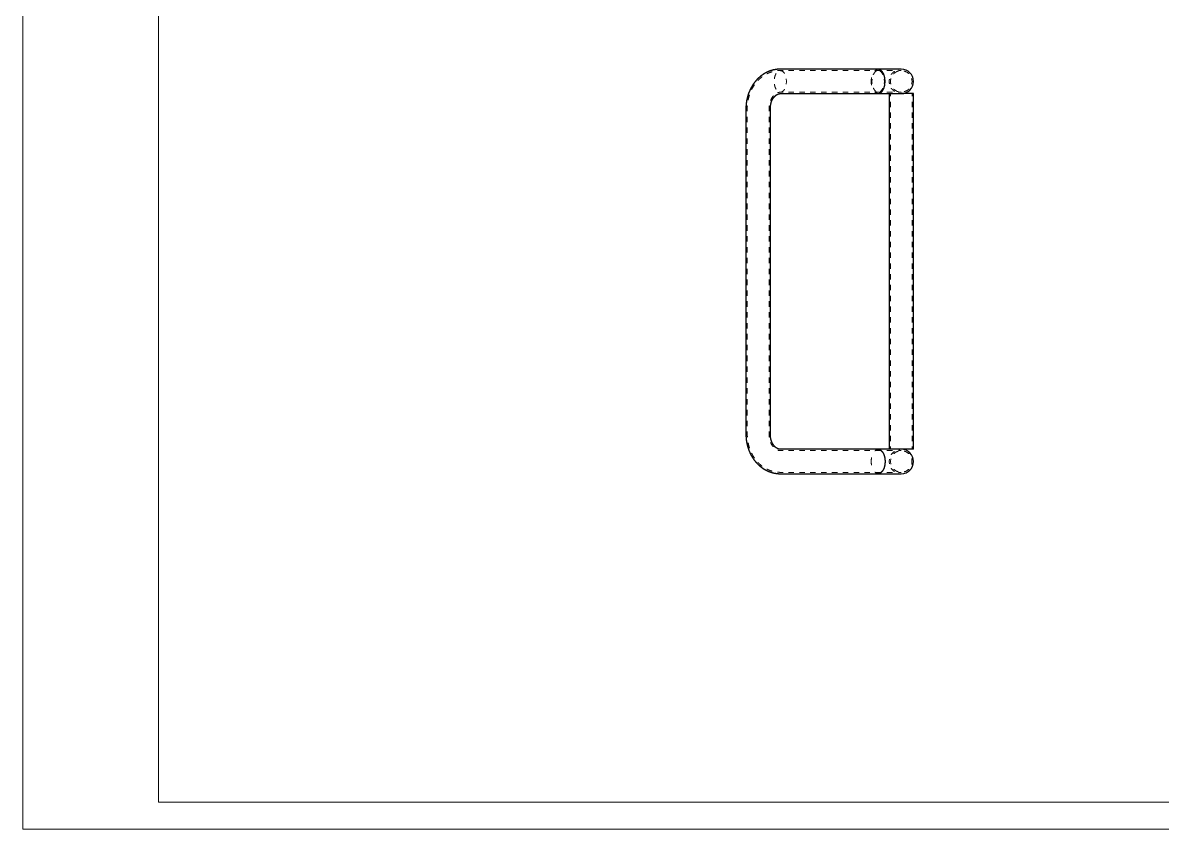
# Model space of a CAD drawing. Header units: millimetres. Extents: x 0 to 420, y 0 to 297.
# Drawn here: x 0 to 210, y 0 to 148.5 of the extents above; entities that cross this region are included whole.
import ezdxf

# ---------------------------------------------------------------- set-up
doc = ezdxf.new("R2010")
doc.units = ezdxf.units.MM
doc.layers.add('101', color=7, linetype='Continuous', true_color=0xffffff)

msp = doc.modelspace()

# ---------------------------------------------------------------- linework, layer by layer
at = {"layer": '101', "color": 133, "linetype": 'Continuous', "lineweight": 18}
for p, q in [((0, 297), (0, 0)), ((25, 292), (25, 5)), ((25, 5), (415, 5)), ((0, 0), (420, 0))]:
    msp.add_line(p, q, dxfattribs=at)
at = {"layer": '101', "color": 53, "linetype": 'Continuous', "lineweight": 25}
for p, q in [((157.64, 139.96), (139.62, 139.96)), ((139.62, 135.46), (157.64, 135.46)), ((159.66, 135.46), (159.66, 69.96)), ((164.16, 69.96), (164.16, 135.46)), ((133.28, 132.71), (133.28, 72.71)), ((137.78, 72.71), (137.78, 132.71)), ((157.64, 69.96), (139.62, 69.96)), ((139.62, 65.46), (157.64, 65.46))]:
    msp.add_line(p, q, dxfattribs=at)
at = {"layer": '101', "color": 53, "linetype": 'Continuous', "lineweight": 18}
for p, q in [((140.12, 139.71), (139.62, 139.71)), ((142.13, 139.71), (141.12, 139.71)), ((144.13, 139.71), (143.13, 139.71)), ((146.13, 139.71), (145.13, 139.71)), ((148.13, 139.71), (147.13, 139.71)), ((150.14, 139.71), (149.13, 139.71)), ((152.14, 139.71), (151.14, 139.71)), ((154.14, 139.71), (153.14, 139.71)), ((156.14, 139.71), (155.14, 139.71)), ((157.64, 139.71), (157.14, 139.71)), ((158.18, 139.71), (157.64, 139.71)), ((161.91, 139.96), (161.47, 139.89)), ((140.77, 137.71), (140.72, 138.21)), ((140.72, 137.21), (140.77, 137.71)), ((156.54, 138.13), (156.5, 137.71)), ((156.5, 137.71), (156.54, 137.3)), ((158.79, 137.71), (158.75, 138.13)), ((158.75, 137.3), (158.79, 137.71)), ((163.91, 137.71), (163.82, 138.23)), ((163.82, 137.2), (163.91, 137.71)), ((139.62, 135.71), (140.12, 135.71)), ((141.12, 135.71), (142.13, 135.71)), ((143.13, 135.71), (144.13, 135.71)), ((145.13, 135.71), (146.13, 135.71)), ((147.13, 135.71), (148.13, 135.71)), ((149.13, 135.71), (150.14, 135.71)), ((151.14, 135.71), (152.14, 135.71)), ((153.14, 135.71), (154.14, 135.71)), ((155.14, 135.71), (156.14, 135.71)), ((157.14, 135.71), (157.64, 135.71)), ((157.64, 135.71), (158.18, 135.71)), ((159.91, 135.46), (159.91, 134.97)), ((161.47, 135.53), (161.91, 135.46)), ((163.91, 134.97), (163.91, 135.46)), ((133.53, 132.71), (133.53, 132.21)), ((137.53, 132.21), (137.53, 132.71)), ((159.91, 133.97), (159.91, 132.98)), ((163.91, 132.98), (163.91, 133.97)), ((133.53, 131.21), (133.53, 130.21)), ((137.53, 130.21), (137.53, 131.21)), ((159.91, 131.99), (159.91, 131)), ((163.91, 131), (163.91, 131.99)), ((133.53, 129.21), (133.53, 128.21)), ((137.53, 128.21), (137.53, 129.21)), ((159.91, 130.01), (159.91, 129.01)), ((163.91, 129.01), (163.91, 130.01)), ((133.53, 127.21), (133.53, 126.21)), ((137.53, 126.21), (137.53, 127.21)), ((159.91, 128.02), (159.91, 127.03)), ((159.91, 126.04), (159.91, 125.04)), ((163.91, 127.03), (163.91, 128.02)), ((163.91, 125.04), (163.91, 126.04)), ((133.53, 125.21), (133.53, 124.21)), ((137.53, 124.21), (137.53, 125.21)), ((159.91, 124.05), (159.91, 123.06)), ((163.91, 123.06), (163.91, 124.05)), ((133.53, 123.21), (133.53, 122.21)), ((137.53, 122.21), (137.53, 123.21)), ((159.91, 122.07), (159.91, 121.07)), ((163.91, 121.07), (163.91, 122.07)), ((133.53, 121.21), (133.53, 120.21)), ((137.53, 120.21), (137.53, 121.21)), ((159.91, 120.08), (159.91, 119.09)), ((163.91, 119.09), (163.91, 120.08)), ((133.53, 119.21), (133.53, 118.21)), ((137.53, 118.21), (137.53, 119.21)), ((159.91, 118.1), (159.91, 117.1)), ((163.91, 117.1), (163.91, 118.1)), ((133.53, 117.21), (133.53, 116.21)), ((137.53, 116.21), (137.53, 117.21)), ((159.91, 116.11), (159.91, 115.12)), ((163.91, 115.12), (163.91, 116.11)), ((133.53, 115.21), (133.53, 114.21)), ((137.53, 114.21), (137.53, 115.21)), ((159.91, 114.13), (159.91, 113.13)), ((163.91, 113.13), (163.91, 114.13)), ((133.53, 113.21), (133.53, 112.21)), ((137.53, 112.21), (137.53, 113.21)), ((159.91, 112.14), (159.91, 111.15)), ((163.91, 111.15), (163.91, 112.14)), ((133.53, 111.21), (133.53, 110.21)), ((133.53, 109.21), (133.53, 108.21)), ((137.53, 110.21), (137.53, 111.21)), ((137.53, 108.21), (137.53, 109.21)), ((159.91, 110.16), (159.91, 109.16)), ((163.91, 109.16), (163.91, 110.16)), ((133.53, 107.21), (133.53, 106.21)), ((137.53, 106.21), (137.53, 107.21)), ((159.91, 108.17), (159.91, 107.18)), ((163.91, 107.18), (163.91, 108.17)), ((133.53, 105.21), (133.53, 104.21)), ((137.53, 104.21), (137.53, 105.21)), ((159.91, 106.19), (159.91, 105.19)), ((163.91, 105.19), (163.91, 106.19)), ((133.53, 103.21), (133.53, 102.21)), ((137.53, 102.21), (137.53, 103.21)), ((159.91, 104.2), (159.91, 103.21)), ((163.91, 103.21), (163.91, 104.2)), ((133.53, 101.21), (133.53, 100.21)), ((137.53, 100.21), (137.53, 101.21)), ((159.91, 102.22), (159.91, 101.22)), ((163.91, 101.22), (163.91, 102.22)), ((133.53, 99.21), (133.53, 98.21)), ((137.53, 98.21), (137.53, 99.21)), ((159.91, 100.23), (159.91, 99.24)), ((163.91, 99.24), (163.91, 100.23)), ((133.53, 97.21), (133.53, 96.21)), ((137.53, 96.21), (137.53, 97.21)), ((159.91, 98.25), (159.91, 97.26)), ((163.91, 97.26), (163.91, 98.25)), ((133.53, 95.21), (133.53, 94.21)), ((137.53, 94.21), (137.53, 95.21)), ((159.91, 96.26), (159.91, 95.27)), ((163.91, 95.27), (163.91, 96.26)), ((133.53, 93.21), (133.53, 92.21)), ((137.53, 92.21), (137.53, 93.21)), ((159.91, 94.28), (159.91, 93.29)), ((163.91, 93.29), (163.91, 94.28)), ((133.53, 91.21), (133.53, 90.21)), ((137.53, 90.21), (137.53, 91.21)), ((159.91, 92.29), (159.91, 91.3)), ((159.91, 90.31), (159.91, 89.32)), ((163.91, 91.3), (163.91, 92.29)), ((163.91, 89.32), (163.91, 90.31)), ((133.53, 89.21), (133.53, 88.21)), ((137.53, 88.21), (137.53, 89.21)), ((159.91, 88.32), (159.91, 87.33)), ((163.91, 87.33), (163.91, 88.32)), ((133.53, 87.21), (133.53, 86.21)), ((137.53, 86.21), (137.53, 87.21)), ((159.91, 86.34), (159.91, 85.35)), ((163.91, 85.35), (163.91, 86.34)), ((133.53, 85.21), (133.53, 84.21)), ((137.53, 84.21), (137.53, 85.21)), ((159.91, 84.35), (159.91, 83.36)), ((163.91, 83.36), (163.91, 84.35)), ((133.53, 83.21), (133.53, 82.21)), ((137.53, 82.21), (137.53, 83.21)), ((159.91, 82.37), (159.91, 81.38)), ((163.91, 81.38), (163.91, 82.37)), ((133.53, 81.21), (133.53, 80.21)), ((137.53, 80.21), (137.53, 81.21)), ((159.91, 80.38), (159.91, 79.39)), ((163.91, 79.39), (163.91, 80.38)), ((133.53, 79.21), (133.53, 78.21)), ((137.53, 78.21), (137.53, 79.21)), ((159.91, 78.4), (159.91, 77.41)), ((163.91, 77.41), (163.91, 78.4)), ((133.53, 77.21), (133.53, 76.21)), ((137.53, 76.21), (137.53, 77.21)), ((159.91, 76.41), (159.91, 75.42)), ((163.91, 75.42), (163.91, 76.41)), ((133.53, 75.21), (133.53, 74.21)), ((137.53, 74.21), (137.53, 75.21)), ((159.91, 74.43), (159.91, 73.44)), ((163.91, 73.44), (163.91, 74.43)), ((133.53, 73.21), (133.53, 72.71)), ((137.53, 72.71), (137.53, 73.21)), ((159.91, 72.44), (159.91, 71.45)), ((163.91, 71.45), (163.91, 72.44)), ((140.12, 69.71), (139.62, 69.71)), ((142.13, 69.71), (141.12, 69.71)), ((144.13, 69.71), (143.13, 69.71)), ((146.13, 69.71), (145.13, 69.71)), ((148.13, 69.71), (147.13, 69.71)), ((150.14, 69.71), (149.13, 69.71)), ((152.14, 69.71), (151.14, 69.71)), ((154.14, 69.71), (153.14, 69.71)), ((156.14, 69.71), (155.14, 69.71)), ((157.64, 69.71), (157.14, 69.71)), ((158.18, 69.71), (157.64, 69.71)), ((159.91, 70.46), (159.91, 69.96)), ((161.47, 69.89), (161.91, 69.96)), ((163.91, 69.96), (163.91, 70.46)), ((159.66, 67.71), (159.73, 68.15)), ((159.73, 67.28), (159.66, 67.71)), ((159.91, 67.71), (159.99, 68.23)), ((159.99, 67.2), (159.91, 67.71)), ((139.62, 65.71), (140.12, 65.71)), ((141.12, 65.71), (142.13, 65.71)), ((143.13, 65.71), (144.13, 65.71)), ((145.13, 65.71), (146.13, 65.71)), ((147.13, 65.71), (148.13, 65.71)), ((149.13, 65.71), (150.14, 65.71)), ((151.14, 65.71), (152.14, 65.71)), ((153.14, 65.71), (154.14, 65.71)), ((155.14, 65.71), (156.14, 65.71)), ((157.14, 65.71), (157.64, 65.71)), ((157.64, 65.71), (158.18, 65.71)), ((161.91, 65.46), (161.47, 65.53))]:
    msp.add_line(p, q, dxfattribs=at)
at = {"layer": '101', "color": 53, "linetype": 'Continuous', "lineweight": 25}
for centre, start, end in [((161.91, 137.71), 0, 90), ((161.91, 137.71), 270, 0), ((161.91, 67.71), 270, 90)]:
    msp.add_arc(centre, 2.25, start, end, dxfattribs=at)
for points, knots in [([(139.62, 139.96), (139.41, 139.96), (139.19, 139.95), (138.88, 139.91), (138.57, 139.86), (138.26, 139.8), (137.95, 139.71), (137.65, 139.61), (137.36, 139.49), (137.07, 139.35), (136.78, 139.2), (136.51, 139.04), (136.24, 138.85), (135.98, 138.66), (135.73, 138.45), (135.48, 138.22), (135.25, 137.98), (135.03, 137.73), (134.82, 137.46), (134.62, 137.18), (134.43, 136.89), (134.26, 136.59), (134.09, 136.28), (133.95, 135.96), (133.81, 135.64), (133.69, 135.3), (133.59, 134.96), (133.5, 134.61), (133.42, 134.26), (133.36, 133.9), (133.32, 133.55), (133.29, 133.2), (133.28, 132.86), (133.28, 132.79), (133.28, 132.71)], [0, 0, 0.020074, 0.040123, 0.069649, 0.09921, 0.128777, 0.158379, 0.188074, 0.217826, 0.247752, 0.277749, 0.307993, 0.338328, 0.368964, 0.399707, 0.430788, 0.46199, 0.493546, 0.525232, 0.557268, 0.589438, 0.621933, 0.654561, 0.687477, 0.720516, 0.753798, 0.787186, 0.820768, 0.854433, 0.888242, 0.922107, 0.954349, 0.986601, 0.9933, 1, 1]), ([(161.91, 139.96), (161.78, 139.96), (160.78, 139.96), (158.88, 139.96), (157.64, 139.96)], [0, 0, 0.02995, 0.26497, 0.711154, 1, 1]), ([(158.93, 137.71), (158.87, 138.41), (158.69, 139.04), (158.4, 139.53), (158.04, 139.85), (157.64, 139.96)], [0, 0, 0.247537, 0.47923, 0.68269, 0.853309, 1, 1]), ([(157.64, 135.46), (158.04, 135.57), (158.4, 135.89), (158.69, 136.39), (158.87, 137.02), (158.93, 137.71)], [0, 0, 0.14669, 0.317308, 0.520768, 0.752464, 1, 1]), ([(137.78, 132.71), (137.78, 132.81), (137.78, 132.91), (137.8, 133.12), (137.83, 133.33), (137.87, 133.54), (137.92, 133.74), (137.98, 133.93), (138.05, 134.12), (138.13, 134.29), (138.22, 134.46), (138.31, 134.61), (138.41, 134.75), (138.51, 134.88), (138.62, 134.99), (138.73, 135.09), (138.84, 135.18), (138.95, 135.26), (139.06, 135.32), (139.18, 135.37), (139.29, 135.41), (139.41, 135.44), (139.52, 135.46), (139.57, 135.46), (139.62, 135.46)], [0, 0, 0.027319, 0.054565, 0.113399, 0.171863, 0.229615, 0.286473, 0.342179, 0.396578, 0.449472, 0.500644, 0.550086, 0.597443, 0.643008, 0.686192, 0.727732, 0.766713, 0.804467, 0.83967, 0.874444, 0.906952, 0.940421, 0.972468, 0.986297, 1, 1]), ([(157.64, 135.46), (158.88, 135.46), (160.78, 135.46), (161.78, 135.46), (161.91, 135.46)], [0, 0, 0.288846, 0.73503, 0.97005, 1, 1]), ([(164.16, 135.46), (164.05, 135.46), (163.23, 135.46), (161.91, 135.46)], [0, 0, 0.048944, 0.412214, 1, 1]), ([(133.28, 72.71), (133.28, 72.5), (133.29, 72.28), (133.31, 71.92), (133.36, 71.56), (133.42, 71.2), (133.49, 70.85), (133.58, 70.49), (133.68, 70.15), (133.8, 69.81), (133.94, 69.48), (134.09, 69.15), (134.25, 68.84), (134.43, 68.53), (134.62, 68.23), (134.83, 67.95), (135.05, 67.68), (135.28, 67.42), (135.52, 67.17), (135.77, 66.94), (136.03, 66.73), (136.3, 66.53), (136.58, 66.34), (136.87, 66.18), (137.16, 66.03), (137.46, 65.89), (137.77, 65.78), (138.08, 65.68), (138.39, 65.6), (138.7, 65.54), (139.02, 65.5), (139.32, 65.47), (139.62, 65.46)], [0, 0, 0.020075, 0.040129, 0.074165, 0.108179, 0.142183, 0.176115, 0.209995, 0.243781, 0.277473, 0.311048, 0.344486, 0.377791, 0.410915, 0.443899, 0.476654, 0.50927, 0.541613, 0.573823, 0.605721, 0.6375, 0.66894, 0.700278, 0.731267, 0.762173, 0.792741, 0.823244, 0.85344, 0.883597, 0.913505, 0.943368, 0.971656, 1, 1]), ([(139.62, 69.96), (139.58, 69.96), (139.54, 69.97), (139.42, 69.98), (139.29, 70.01), (139.18, 70.05), (139.06, 70.11), (138.95, 70.17), (138.84, 70.24), (138.73, 70.33), (138.63, 70.43), (138.51, 70.55), (138.4, 70.69), (138.3, 70.83), (138.21, 70.99), (138.12, 71.16), (138.04, 71.34), (137.97, 71.53), (137.91, 71.72), (137.86, 71.92), (137.82, 72.13), (137.8, 72.34), (137.78, 72.56), (137.78, 72.63), (137.78, 72.71)], [0, 0, 0.01165, 0.023383, 0.057051, 0.092245, 0.125246, 0.160582, 0.195542, 0.233016, 0.271044, 0.311516, 0.356972, 0.405073, 0.454075, 0.505279, 0.55759, 0.611655, 0.666817, 0.723277, 0.780613, 0.838811, 0.89756, 0.956645, 0.978302, 1, 1]), ([(161.91, 69.96), (161.78, 69.96), (160.78, 69.96), (158.88, 69.96), (157.64, 69.96)], [0, 0, 0.02995, 0.26497, 0.711154, 1, 1]), ([(157.64, 69.96), (158.04, 69.85), (158.4, 69.53), (158.69, 69.04), (158.87, 68.41), (158.93, 67.71)], [0, 0, 0.14669, 0.317308, 0.520771, 0.752464, 1, 1]), ([(164.16, 69.96), (164.05, 69.96), (163.23, 69.96), (161.91, 69.96)], [0, 0, 0.048944, 0.412214, 1, 1]), ([(158.93, 67.71), (158.87, 67.02), (158.69, 66.39), (158.4, 65.89), (158.04, 65.57), (157.64, 65.46)], [0, 0, 0.247538, 0.47923, 0.682692, 0.85331, 1, 1]), ([(157.64, 65.46), (158.88, 65.46), (160.78, 65.46), (161.78, 65.46), (161.91, 65.46)], [0, 0, 0.288846, 0.73503, 0.97005, 1, 1])]:
    msp.add_open_spline(points, degree=1, knots=knots, dxfattribs=at)
at = {"layer": '101', "color": 53, "linetype": 'Continuous', "lineweight": 18}
for points, knots in [([(138.1, 139.49), (138, 139.46), (137.71, 139.36), (137.42, 139.24), (137.14, 139.11)], [0, 0, 0.098441, 0.400136, 0.702471, 1, 1]), ([(138.83, 139.16), (138.61, 138.67), (138.52, 138.21)], [0, 0, 0.53842, 1, 1]), ([(139.62, 139.71), (139.42, 139.71), (139.21, 139.7), (139.11, 139.69)], [0, 0, 0.398198, 0.795915, 1, 1]), ([(140.4, 139.15), (140.25, 139.39), (139.9, 139.65), (139.62, 139.69)], [0, 0, 0.279819, 0.71416, 1, 1]), ([(157.26, 139.57), (157.07, 139.45), (156.77, 139), (156.74, 138.93)], [0, 0, 0.269686, 0.91748, 1, 1]), ([(157.64, 139.96), (157.25, 139.85), (157.03, 139.66)], [0, 0, 0.586769, 1, 1]), ([(158.54, 138.93), (158.52, 139), (158.22, 139.45), (158.03, 139.57)], [0, 0, 0.08252, 0.730314, 1, 1]), ([(160.66, 139.57), (160.59, 139.53), (160.09, 139.04), (160.05, 138.96)], [0, 0, 0.100004, 0.900001, 1, 1]), ([(161.4, 139.62), (161.11, 139.55), (160.55, 139.19), (160.5, 139.12)], [0, 0, 0.28947, 0.921049, 1, 1]), ([(161.91, 139.71), (161.78, 139.71), (161.38, 139.71)], [0, 0, 0.239597, 1, 1]), ([(163.31, 139.11), (163, 139.39), (162.42, 139.64)], [0, 0, 0.394739, 1, 1]), ([(134.85, 137.08), (134.76, 136.95), (134.58, 136.66), (134.41, 136.36), (134.33, 136.2)], [0, 0, 0.161568, 0.490105, 0.821948, 1, 1]), ([(136.27, 138.57), (136.08, 138.41), (135.83, 138.2), (135.59, 137.98), (135.5, 137.88)], [0, 0, 0.240612, 0.55393, 0.870834, 1, 1]), ([(138.52, 137.22), (138.61, 136.76), (138.83, 136.27)], [0, 0, 0.461584, 1, 1]), ([(156.42, 138.42), (156.42, 138.41), (156.35, 137.71)], [0, 0, 0.009852, 1, 1]), ([(156.35, 137.71), (156.42, 137.02), (156.42, 137.01)], [0, 0, 0.990134, 1, 1]), ([(160, 138.22), (159.94, 138.04), (159.94, 137.38), (160, 137.2)], [0, 0, 0.184211, 0.815789, 1, 1]), ([(133.94, 135.24), (133.88, 135.08), (133.79, 134.74), (133.7, 134.4), (133.68, 134.25)], [0, 0, 0.168834, 0.509844, 0.852706, 1, 1]), ([(137.81, 134.19), (137.81, 134.2), (137.9, 134.38), (137.99, 134.56), (138.09, 134.72), (138.19, 134.88), (138.31, 135.02), (138.33, 135.04)], [0, 0, 0.011553, 0.215078, 0.41306, 0.605349, 0.790945, 0.970642, 1, 1]), ([(139.13, 135.62), (139.18, 135.64), (139.32, 135.68), (139.45, 135.7), (139.54, 135.71), (139.62, 135.71)], [0, 0, 0.101975, 0.382547, 0.653302, 0.827603, 1, 1]), ([(139.62, 135.73), (139.9, 135.77), (140.25, 136.04), (140.4, 136.28)], [0, 0, 0.285839, 0.72018, 1, 1]), ([(156.74, 136.49), (156.77, 136.43), (157.07, 135.98), (157.26, 135.86)], [0, 0, 0.082508, 0.730306, 1, 1]), ([(157.03, 135.77), (157.25, 135.57), (157.64, 135.46)], [0, 0, 0.413233, 1, 1]), ([(158.03, 135.86), (158.22, 135.98), (158.52, 136.43), (158.54, 136.49)], [0, 0, 0.269694, 0.917492, 1, 1]), ([(160.05, 136.47), (160.09, 136.39), (160.59, 135.89), (160.66, 135.85)], [0, 0, 0.099999, 0.900001, 1, 1]), ([(160.5, 136.31), (160.55, 136.24), (161.11, 135.88), (161.4, 135.81)], [0, 0, 0.078951, 0.710527, 1, 1]), ([(161.38, 135.71), (161.4, 135.71), (161.91, 135.71)], [0, 0, 0.047757, 1, 1]), ([(162.42, 135.79), (163, 136.04), (163.31, 136.32)], [0, 0, 0.605259, 1, 1]), ([(133.54, 133.23), (133.53, 133.03), (133.53, 132.71)], [0, 0, 0.386445, 1, 1]), ([(137.53, 132.71), (137.53, 132.82), (137.53, 132.92), (137.55, 133.15), (137.56, 133.21)], [0, 0, 0.209976, 0.419453, 0.865384, 1, 1]), ([(133.53, 72.71), (133.53, 72.51), (133.54, 72.3), (133.55, 72.2)], [0, 0, 0.404336, 0.808226, 1, 1]), ([(137.56, 72.21), (137.55, 72.27), (137.53, 72.49), (137.53, 72.6), (137.53, 72.71)], [0, 0, 0.110242, 0.557564, 0.778498, 1, 1]), ([(133.68, 71.18), (133.74, 70.89), (133.83, 70.54), (133.93, 70.2), (133.94, 70.18)], [0, 0, 0.289592, 0.634599, 0.978558, 1, 1]), ([(138.32, 70.39), (138.21, 70.52), (138.1, 70.68), (138, 70.85), (137.9, 71.02), (137.82, 71.21), (137.81, 71.24)], [0, 0, 0.174946, 0.365027, 0.5623, 0.763143, 0.969793, 1, 1]), ([(139.62, 69.71), (139.57, 69.71), (139.52, 69.72), (139.38, 69.74), (139.24, 69.77), (139.13, 69.8)], [0, 0, 0.103189, 0.206863, 0.486135, 0.774164, 1, 1]), ([(157.03, 69.66), (157.25, 69.85), (157.64, 69.96)], [0, 0, 0.413233, 1, 1]), ([(160.05, 68.96), (160.09, 69.04), (160.59, 69.53), (160.66, 69.57)], [0, 0, 0.099999, 0.900001, 1, 1]), ([(160.51, 69.11), (160.81, 69.39), (161.39, 69.64)], [0, 0, 0.39474, 1, 1]), ([(161.91, 69.71), (161.4, 69.71), (161.38, 69.71)], [0, 0, 0.952243, 1, 1]), ([(162.42, 69.62), (162.71, 69.55), (163.26, 69.19), (163.31, 69.12)], [0, 0, 0.289471, 0.921053, 1, 1]), ([(134.33, 69.23), (134.33, 69.23), (134.49, 68.92), (134.67, 68.62), (134.85, 68.34)], [0, 0, 0.003124, 0.341729, 0.678374, 1, 1]), ([(135.5, 67.55), (135.51, 67.54), (135.74, 67.3), (135.99, 67.08), (136.25, 66.87), (136.27, 66.86)], [0, 0, 0.00538, 0.332094, 0.65555, 0.977661, 1, 1]), ([(156.35, 67.71), (156.42, 68.41), (156.42, 68.42)], [0, 0, 0.990141, 1, 1]), ([(156.42, 67.01), (156.42, 67.02), (156.35, 67.71)], [0, 0, 0.009852, 1, 1]), ([(163.82, 68.22), (163.88, 68.04), (163.88, 67.38), (163.82, 67.2)], [0, 0, 0.184211, 0.815789, 1, 1]), ([(137.14, 66.32), (137.37, 66.21), (137.66, 66.08), (137.96, 65.98), (138.1, 65.94)], [0, 0, 0.240541, 0.550067, 0.858882, 1, 1]), ([(139.11, 65.74), (139.19, 65.73), (139.4, 65.72), (139.62, 65.71)], [0, 0, 0.150542, 0.575003, 1, 1]), ([(157.64, 65.46), (157.25, 65.57), (157.03, 65.77)], [0, 0, 0.586764, 1, 1]), ([(160.66, 65.85), (160.59, 65.89), (160.09, 66.39), (160.05, 66.47)], [0, 0, 0.099999, 0.900001, 1, 1]), ([(161.39, 65.79), (160.81, 66.04), (160.51, 66.32)], [0, 0, 0.605258, 1, 1]), ([(161.38, 65.71), (161.4, 65.71), (161.91, 65.71)], [0, 0, 0.047757, 1, 1]), ([(163.31, 66.31), (163.26, 66.24), (162.71, 65.88), (162.42, 65.81)], [0, 0, 0.078951, 0.710529, 1, 1])]:
    msp.add_open_spline(points, degree=1, knots=knots, dxfattribs=at)
for points in [[(160.31, 139.71), (159.24, 139.71)], [(159.73, 138.15), (159.66, 137.71), (159.73, 137.28)], [(159.24, 135.71), (160.31, 135.71)], [(160.31, 69.71), (159.24, 69.71)], [(159.24, 65.71), (160.31, 65.71)]]:
    msp.add_open_spline(points, degree=1, dxfattribs=at)

doc.saveas('drawing.dxf')
